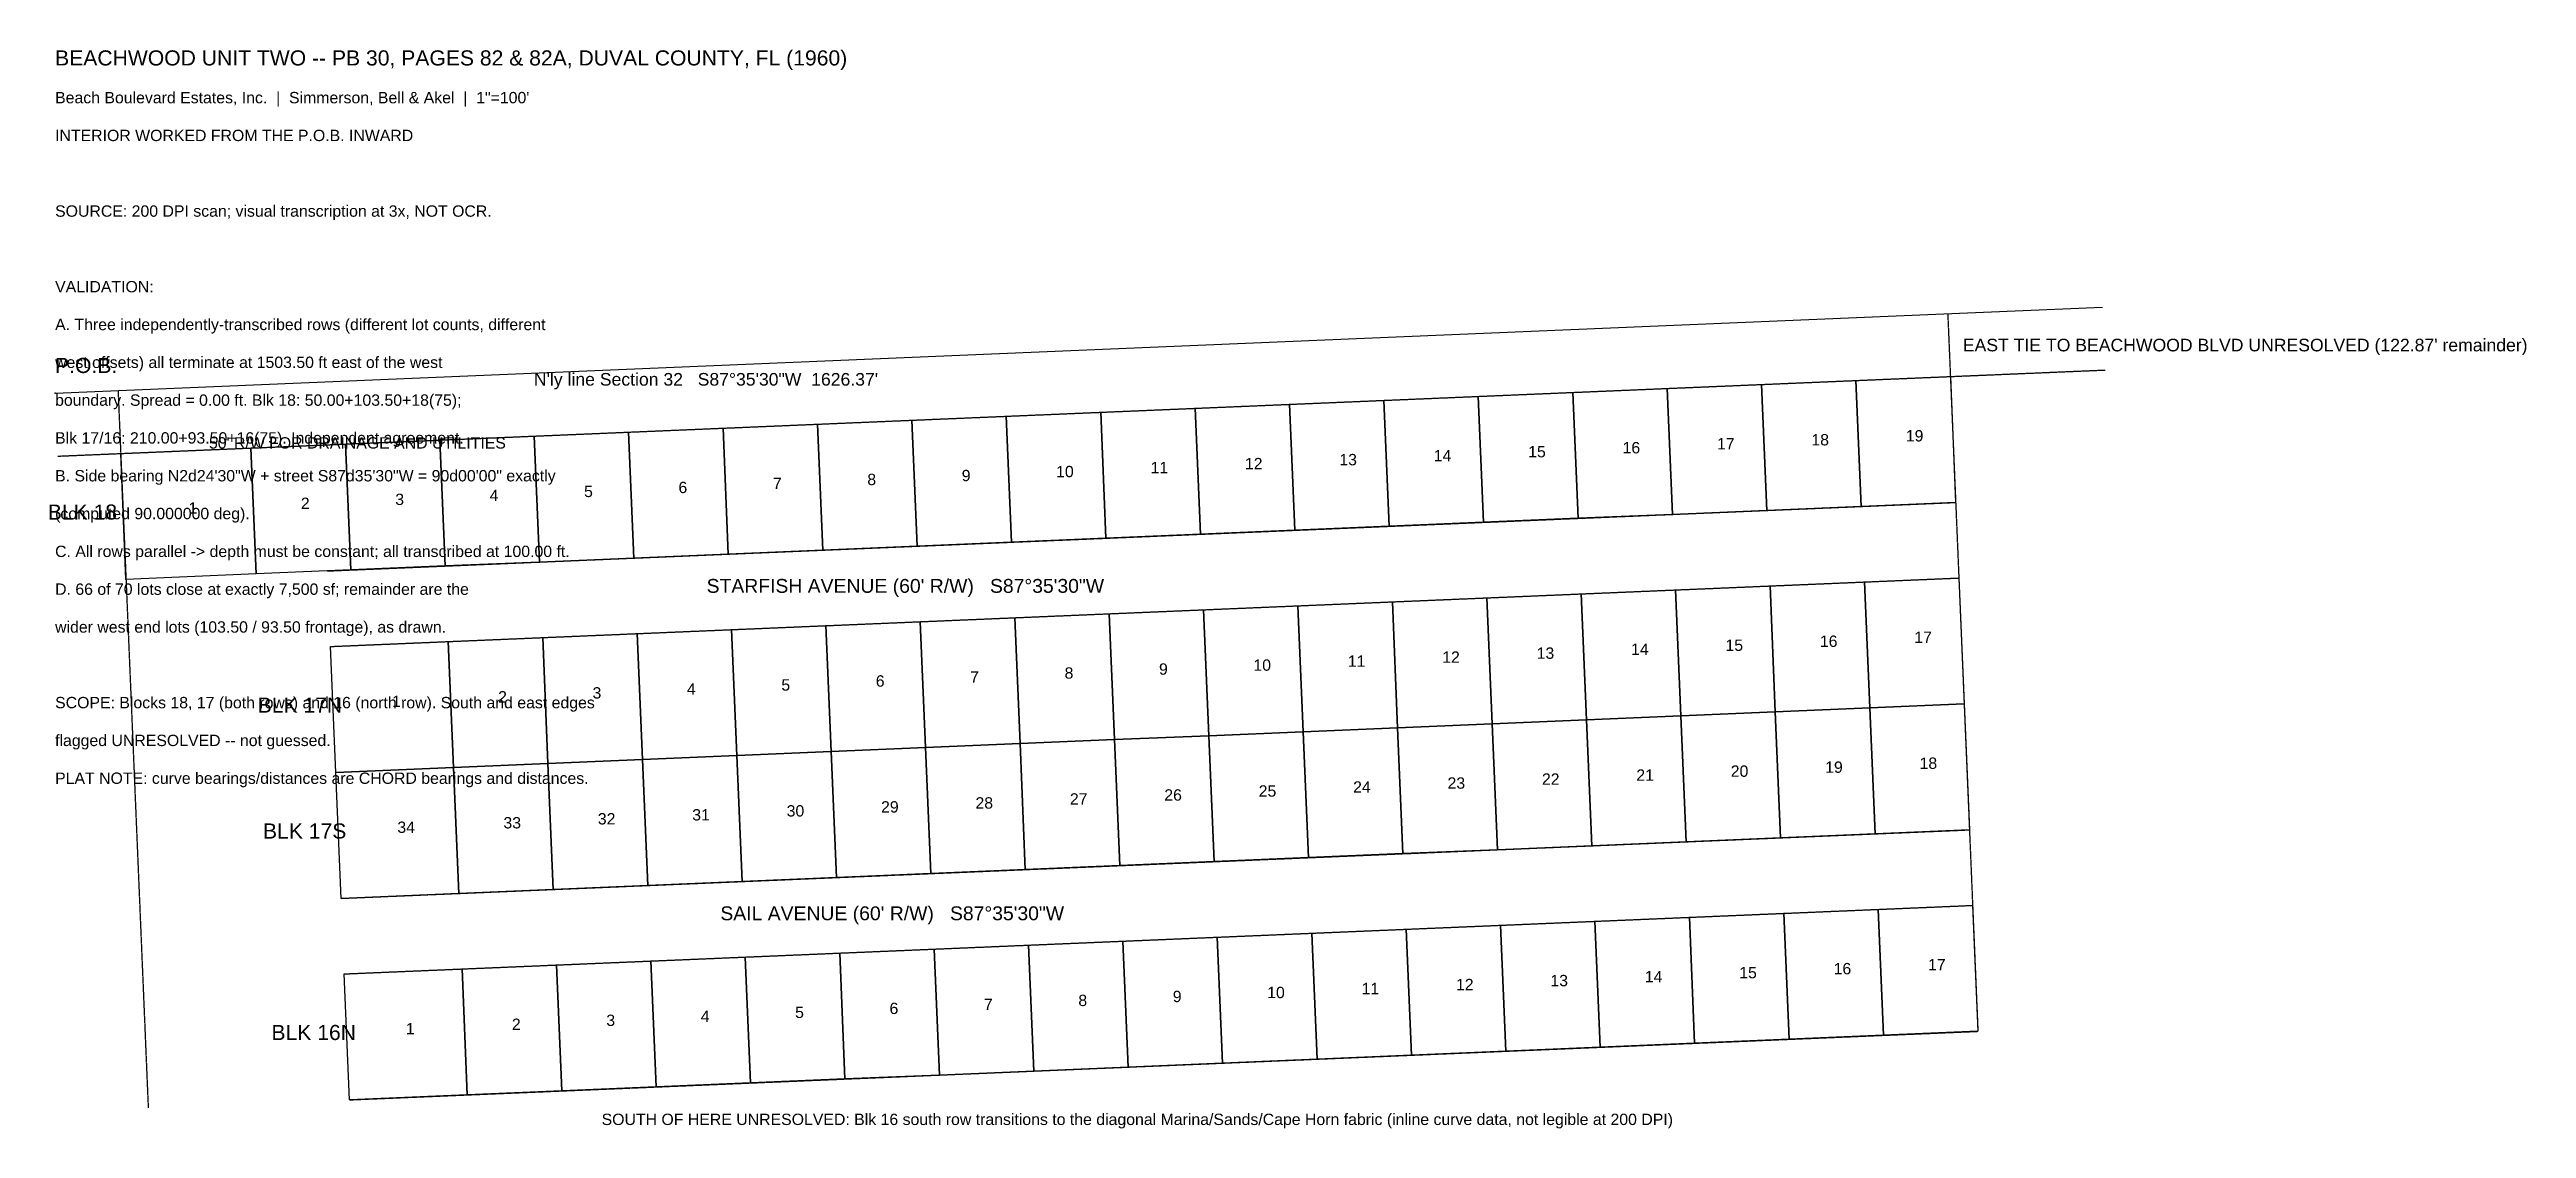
# Model space of a CAD drawing. Extents: x -4 to 1962, y -583 to 273.
import ezdxf

# ---------------------------------------------------------------- set-up
doc = ezdxf.new("R2010")
doc.units = 0
doc.linetypes.add('DASHED', pattern=[0.75, 0.5, -0.25])
for name, color, linetype in [('BOUNDARY', 7, 'CONTINUOUS'), ('CONTROL', 1, 'CONTINUOUS'), ('DIM-LABELS', 3, 'CONTINUOUS'), ('EASEMENT', 3, 'DASHED'), ('LOT_LINE', 4, 'CONTINUOUS'), ('ROW_STREET', 2, 'DASHED'), ('TEXT-LABELS', 7, 'CONTINUOUS'), ('TITLEBLOCK', 2, 'CONTINUOUS'), ('UNRESOLVED', 1, 'DASHED')]:
    doc.layers.add(name, color=color, linetype=linetype)
doc.styles.get("Standard").update_dxf_attribs({"font": 'Arial'})

msp = doc.modelspace()

# ---------------------------------------------------------------- linework, layer by layer
at = {"layer": 'BOUNDARY'}
msp.add_line((0, 0), (1624.9335, 68.3416), dxfattribs=at)
at = {"layer": 'CONTROL'}
msp.add_point((0, 0), dxfattribs=at)
at = {"layer": 'EASEMENT'}
for p, q in [((2.101, -49.9558), (1627.0345, 18.3858)), ((49.9558, 2.101), (73.9078, -567.3955))]:
    msp.add_line(p, q, dxfattribs=at)
at = {"layer": 'LOT_LINE'}
for points in [[(1129.6043, -2.5352), (1204.538, 0.6164), (1208.7401, -99.2953), (1133.8064, -102.4468)], [(1204.538, 0.6164), (1279.4718, 3.768), (1283.6739, -96.1437), (1208.7401, -99.2953)], [(1279.4718, 3.768), (1354.4055, 6.9195), (1358.6076, -92.9921), (1283.6739, -96.1437)], [(1354.4055, 6.9195), (1429.3393, 10.0711), (1433.5414, -89.8406), (1358.6076, -92.9921)], [(1429.3393, 10.0711), (1504.2731, 13.2227), (1508.4751, -86.689), (1433.5414, -89.8406)], [(680.0017, -21.4446), (754.9355, -18.293), (759.1376, -118.2047), (684.2038, -121.3563)], [(754.9355, -18.293), (829.8693, -15.1415), (834.0714, -115.0531), (759.1376, -118.2047)], [(829.8693, -15.1415), (904.803, -11.9899), (909.0051, -111.9016), (834.0714, -115.0531)], [(904.803, -11.9899), (979.7368, -8.8383), (983.9389, -108.75), (909.0051, -111.9016)], [(979.7368, -8.8383), (1054.6705, -5.6867), (1058.8726, -105.5984), (983.9389, -108.75)], [(1054.6705, -5.6867), (1129.6043, -2.5352), (1133.8064, -102.4468), (1058.8726, -105.5984)], [(230.3992, -40.354), (305.333, -37.2025), (309.5351, -137.1141), (234.6013, -140.2657)], [(305.333, -37.2025), (380.2667, -34.0509), (384.4688, -133.9626), (309.5351, -137.1141)], [(380.2667, -34.0509), (455.2005, -30.8993), (459.4026, -130.811), (384.4688, -133.9626)], [(455.2005, -30.8993), (530.1342, -27.7478), (534.3363, -127.6594), (459.4026, -130.811)], [(530.1342, -27.7478), (605.068, -24.5962), (609.2701, -124.5079), (534.3363, -127.6594)], [(605.068, -24.5962), (680.0017, -21.4446), (684.2038, -121.3563), (609.2701, -124.5079)], [(52.0569, -47.8548), (155.4655, -43.5056), (159.6676, -143.4173), (56.259, -147.7665)], [(155.4655, -43.5056), (230.3992, -40.354), (234.6013, -140.2657), (159.6676, -143.4173)], [(1211.2614, -159.2423), (1286.1951, -156.0907), (1290.3972, -256.0024), (1215.4635, -259.1539)], [(1286.1951, -156.0907), (1361.1289, -152.9391), (1365.331, -252.8508), (1290.3972, -256.0024)], [(1361.1289, -152.9391), (1436.0627, -149.7876), (1440.2647, -249.6992), (1365.331, -252.8508)], [(1436.0627, -149.7876), (1510.9964, -146.636), (1515.1985, -246.5477), (1440.2647, -249.6992)], [(761.6589, -178.1517), (836.5926, -175.0001), (840.7947, -274.9118), (765.861, -278.0634)], [(836.5926, -175.0001), (911.5264, -171.8486), (915.7285, -271.7602), (840.7947, -274.9118)], [(911.5264, -171.8486), (986.4601, -168.697), (990.6622, -268.6087), (915.7285, -271.7602)], [(986.4601, -168.697), (1061.3939, -165.5454), (1065.596, -265.4571), (990.6622, -268.6087)], [(1061.3939, -165.5454), (1136.3276, -162.3938), (1140.5297, -262.3055), (1065.596, -265.4571)], [(1136.3276, -162.3938), (1211.2614, -159.2423), (1215.4635, -259.1539), (1140.5297, -262.3055)], [(312.0563, -197.0611), (386.9901, -193.9096), (391.1922, -293.8212), (316.2584, -296.9728)], [(386.9901, -193.9096), (461.9238, -190.758), (466.1259, -290.6697), (391.1922, -293.8212)], [(461.9238, -190.758), (536.8576, -187.6064), (541.0597, -287.5181), (466.1259, -290.6697)], [(536.8576, -187.6064), (611.7913, -184.4549), (615.9934, -284.3665), (541.0597, -287.5181)], [(611.7913, -184.4549), (686.7251, -181.3033), (690.9272, -281.215), (615.9934, -284.3665)], [(686.7251, -181.3033), (761.6589, -178.1517), (765.861, -278.0634), (690.9272, -281.215)], [(218.6389, -200.9901), (312.0563, -197.0611), (316.2584, -296.9728), (222.841, -300.9018)], [(1290.3972, -256.0024), (1365.331, -252.8508), (1369.5331, -352.7625), (1294.5993, -355.914)], [(1365.331, -252.8508), (1440.2647, -249.6992), (1444.4668, -349.6109), (1369.5331, -352.7625)], [(1440.2647, -249.6992), (1515.1985, -246.5477), (1519.4006, -346.4593), (1444.4668, -349.6109)], [(765.861, -278.0634), (840.7947, -274.9118), (844.9968, -374.8235), (770.0631, -377.9751)], [(840.7947, -274.9118), (915.7285, -271.7602), (919.9306, -371.6719), (844.9968, -374.8235)], [(915.7285, -271.7602), (990.6622, -268.6087), (994.8643, -368.5203), (919.9306, -371.6719)], [(990.6622, -268.6087), (1065.596, -265.4571), (1069.7981, -365.3688), (994.8643, -368.5203)], [(1065.596, -265.4571), (1140.5297, -262.3055), (1144.7318, -362.2172), (1069.7981, -365.3688)], [(1140.5297, -262.3055), (1215.4635, -259.1539), (1219.6656, -359.0656), (1144.7318, -362.2172)], [(1215.4635, -259.1539), (1290.3972, -256.0024), (1294.5993, -355.914), (1219.6656, -359.0656)], [(316.2584, -296.9728), (391.1922, -293.8212), (395.3943, -393.7329), (320.4605, -396.8845)], [(391.1922, -293.8212), (466.1259, -290.6697), (470.328, -390.5813), (395.3943, -393.7329)], [(466.1259, -290.6697), (541.0597, -287.5181), (545.2618, -387.4298), (470.328, -390.5813)], [(541.0597, -287.5181), (615.9934, -284.3665), (620.1955, -384.2782), (545.2618, -387.4298)], [(615.9934, -284.3665), (690.9272, -281.215), (695.1293, -381.1266), (620.1955, -384.2782)], [(690.9272, -281.215), (765.861, -278.0634), (770.0631, -377.9751), (695.1293, -381.1266)], [(222.841, -300.9018), (316.2584, -296.9728), (320.4605, -396.8845), (227.0431, -400.8135)], [(1297.1206, -415.8611), (1372.0543, -412.7095), (1376.2564, -512.6212), (1301.3227, -515.7727)], [(1372.0543, -412.7095), (1446.9881, -409.5579), (1451.1902, -509.4696), (1376.2564, -512.6212)], [(1446.9881, -409.5579), (1521.9219, -406.4063), (1526.124, -506.318), (1451.1902, -509.4696)], [(847.5181, -434.7705), (922.4518, -431.6189), (926.6539, -531.5306), (851.7202, -534.6822)], [(922.4518, -431.6189), (997.3856, -428.4673), (1001.5877, -528.379), (926.6539, -531.5306)], [(997.3856, -428.4673), (1072.3193, -425.3158), (1076.5214, -525.2274), (1001.5877, -528.379)], [(1072.3193, -425.3158), (1147.2531, -422.1642), (1151.4552, -522.0759), (1076.5214, -525.2274)], [(1147.2531, -422.1642), (1222.1868, -419.0126), (1226.3889, -518.9243), (1151.4552, -522.0759)], [(1222.1868, -419.0126), (1297.1206, -415.8611), (1301.3227, -515.7727), (1226.3889, -518.9243)], [(397.9155, -453.6799), (472.8493, -450.5284), (477.0514, -550.44), (402.1176, -553.5916)], [(472.8493, -450.5284), (547.783, -447.3768), (551.9851, -547.2885), (477.0514, -550.44)], [(547.783, -447.3768), (622.7168, -444.2252), (626.9189, -544.1369), (551.9851, -547.2885)], [(622.7168, -444.2252), (697.6506, -441.0736), (701.8527, -540.9853), (626.9189, -544.1369)], [(697.6506, -441.0736), (772.5843, -437.9221), (776.7864, -537.8337), (701.8527, -540.9853)], [(772.5843, -437.9221), (847.5181, -434.7705), (851.7202, -534.6822), (776.7864, -537.8337)], [(229.5644, -460.7605), (322.9818, -456.8315), (327.1839, -556.7432), (233.7665, -560.6721)], [(322.9818, -456.8315), (397.9155, -453.6799), (402.1176, -553.5916), (327.1839, -556.7432)]]:
    msp.add_lwpolyline(points, close=True, dxfattribs=at)
at = {"layer": 'ROW_STREET'}
for p, q in [((216.1177, -141.0431), (1508.4751, -86.689)), ((218.6389, -200.9901), (1510.9964, -146.636)), ((227.0431, -400.8135), (1519.4006, -346.4593)), ((229.5644, -460.7605), (1521.9219, -406.4063))]:
    msp.add_line(p, q, dxfattribs=at)
at = {"layer": 'UNRESOLVED'}
for p in [(1502.172, 63.1785), (233.7665, -560.6721)]:
    msp.add_line(p, (1526.124, -506.318), dxfattribs=at)

# ---------------------------------------------------------------- texts
at = {"layer": 'CONTROL'}
msp.add_text('P.O.B.', height=12, dxfattribs=at).set_placement((0, 16))
at = {"layer": 'DIM-LABELS'}
msp.add_text('N\'ly line Section 32   S87%%d35\'30"W  1626.37\'', height=10, dxfattribs=at).set_placement((380, 6))
at = {"layer": 'EASEMENT'}
msp.add_text("50' R/W FOR DRAINAGE AND UTILITIES", height=9, dxfattribs=at).set_placement((122.101, -43.9558))
at = {"layer": 'ROW_STREET'}
for s, p in [('STARFISH AVENUE (60\' R/W)   S87%%d35\'30"W', (517.1133, -158.4103)), ('SAIL AVENUE (60\' R/W)   S87%%d35\'30"W', (528.0388, -418.1807))]:
    msp.add_text(s, height=11, dxfattribs=at).set_placement(p)
at = {"layer": 'TEXT-LABELS'}
for s, height, p in [('16', 9, (1244.106, -47.7636)), ('17', 9, (1319.0397, -44.6121)), ('18', 9, (1393.9735, -41.4605)), ('19', 9, (1468.9072, -38.3089)), ('10', 9, (794.5034, -66.6731)), ('11', 9, (869.4372, -63.5215)), ('12', 9, (944.3709, -60.3699)), ('13', 9, (1019.3047, -57.2184)), ('14', 9, (1094.2384, -54.0668)), ('15', 9, (1169.1722, -50.9152)), ('4', 9, (344.9009, -85.5825)), ('5', 9, (419.8347, -82.4309)), ('6', 9, (494.7684, -79.2794)), ('7', 9, (569.7022, -76.1278)), ('8', 9, (644.6359, -72.9762)), ('9', 9, (719.5697, -69.8247)), ('BLK 18', 12, (-5.7891, -100.3319)), ('1', 9, (105.8622, -95.636)), ('2', 9, (195.0334, -91.8857)), ('3', 9, (269.9671, -88.7341)), ('15', 9, (1325.7631, -204.4708)), ('16', 9, (1400.6968, -201.3192)), ('17', 9, (1475.6306, -198.1676)), ('9', 9, (876.1605, -223.3802)), ('10', 9, (951.0943, -220.2286)), ('11', 9, (1026.028, -217.077)), ('12', 9, (1100.9618, -213.9255)), ('13', 9, (1175.8956, -210.7739)), ('14', 9, (1250.8293, -207.6223)), ('3', 9, (426.558, -242.2896)), ('4', 9, (501.4918, -239.1381)), ('5', 9, (576.4255, -235.9865)), ('6', 9, (651.3593, -232.8349)), ('7', 9, (726.293, -229.6833)), ('8', 9, (801.2268, -226.5318)), ('BLK 17N', 12, (160.793, -253.4672)), ('1', 9, (267.4487, -248.9815)), ('2', 9, (351.6243, -245.4412)), ('19', 9, (1404.8989, -301.2309)), ('18', 9, (1479.8327, -298.0793)), ('26', 9, (880.3626, -323.2919)), ('25', 9, (955.2964, -320.1403)), ('24', 9, (1030.2301, -316.9887)), ('23', 9, (1105.1639, -313.8371)), ('22', 9, (1180.0977, -310.6856)), ('21', 9, (1255.0314, -307.534)), ('20', 9, (1329.9652, -304.3824)), ('32', 9, (430.7601, -342.2013)), ('31', 9, (505.6939, -339.0497)), ('30', 9, (580.6276, -335.8982)), ('29', 9, (655.5614, -332.7466)), ('28', 9, (730.4951, -329.595)), ('27', 9, (805.4289, -326.4434)), ('BLK 17S', 12, (164.9951, -353.3789)), ('34', 9, (271.6508, -348.8931)), ('33', 9, (355.8264, -345.3529)), ('16', 9, (1411.6223, -461.0895)), ('17', 9, (1486.556, -457.938)), ('10', 9, (962.0197, -479.999)), ('11', 9, (1036.9535, -476.8474)), ('12', 9, (1111.8873, -473.6958)), ('13', 9, (1186.821, -470.5442)), ('14', 9, (1261.7548, -467.3927)), ('15', 9, (1336.6885, -464.2411)), ('4', 9, (512.4172, -498.9084)), ('5', 9, (587.351, -495.7568)), ('6', 9, (662.2847, -492.6053)), ('7', 9, (737.2185, -489.4537)), ('8', 9, (812.1522, -486.3021)), ('9', 9, (887.086, -483.1505)), ('BLK 16N', 12, (171.7184, -513.2376)), ('1', 9, (278.3741, -508.7518)), ('2', 9, (362.5497, -505.2115)), ('3', 9, (437.4835, -502.06))]:
    msp.add_text(s, height=height, dxfattribs=at).set_placement(p)
at = {"layer": 'TITLEBLOCK'}
for s, height, p in [('BEACHWOOD UNIT TWO -- PB 30, PAGES 82 & 82A, DUVAL COUNTY, FL (1960)', 12, (0, 260)), ('Beach Boulevard Estates, Inc.  |  Simmerson, Bell & Akel  |  1"=100\'', 9, (0, 230)), ('INTERIOR WORKED FROM THE P.O.B. INWARD', 9, (0, 200)), ('SOURCE: 200 DPI scan; visual transcription at 3x, NOT OCR.', 9, (0, 140)), ('VALIDATION:', 9, (0, 80)), ('A. Three independently-transcribed rows (different lot counts, different', 9, (0, 50)), ('west offsets) all terminate at 1503.50 ft east of the west', 9, (0, 20)), ('boundary. Spread = 0.00 ft. Blk 18: 50.00+103.50+18(75);', 9, (0, -10)), ('Blk 17/16: 210.00+93.50+16(75). Independent agreement.', 9, (0, -40)), ('B. Side bearing N2d24\'30"W + street S87d35\'30"W = 90d00\'00" exactly', 9, (0, -70)), ('(computed 90.000000 deg).', 9, (0, -100)), ('C. All rows parallel -> depth must be constant; all transcribed at 100.00 ft.', 9, (0, -130)), ('D. 66 of 70 lots close at exactly 7,500 sf; remainder are the', 9, (0, -160)), ('wider west end lots (103.50 / 93.50 frontage), as drawn.', 9, (0, -190)), ('SCOPE: Blocks 18, 17 (both rows) and 16 (north row). South and east edges', 9, (0, -250)), ('flagged UNRESOLVED -- not guessed.', 9, (0, -280)), ('PLAT NOTE: curve bearings/distances are CHORD bearings and distances.', 9, (0, -310))]:
    msp.add_text(s, height=height, dxfattribs=at).set_placement(p)
at = {"layer": 'UNRESOLVED'}
for s, height, p in [("EAST TIE TO BEACHWOOD BLVD UNRESOLVED (122.87' remainder)", 10, (1514.172, 33.1785)), ('SOUTH OF HERE UNRESOLVED: Blk 16 south row transitions to the diagonal Marina/Sands/Cape Horn fabric (inline curve data, not legible at 200 DPI)', 9, (433.7665, -580.6721))]:
    msp.add_text(s, height=height, dxfattribs=at).set_placement(p)

doc.saveas('drawing.dxf')
